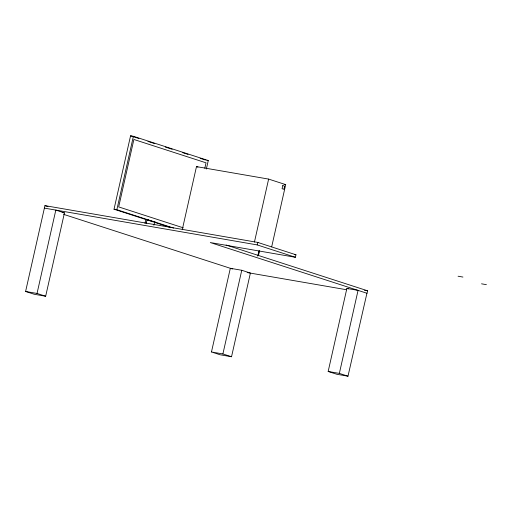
<?xml version="1.0" encoding="UTF-8"?>
<svg xmlns="http://www.w3.org/2000/svg" width="512" height="512" viewBox="0 0 512 512"><rect width="100%" height="100%" fill="white"/><g stroke="black" fill="none" stroke-linecap="round" stroke-linejoin="round"><path stroke-width="0.77" d="M45.664 296.237L37.037 293.446L55.821 210.093L64.448 212.89L45.664 296.237L34.234 294.259L25.6 291.469L44.947 205.632L258.042 242.47M153.395 221.958L114.022 209.216L130.566 135.808L133.395 136.301L208.269 160.531L206.355 169.03M173.6 228.07L116.851 209.709L133.395 136.301M144.966 223.347L145.83 219.514L148.666 220M146.182 223.558L147.046 219.718L156.23 222.451M153.92 225.242L154.611 222.17M182.278 229.638L196.48 166.618L268.627 179.091L285.696 184.614L271.674 246.861M204.813 168.25L206.035 162.822L133.882 139.469L118.682 206.912L183.245 227.808M211.469 351.974L230.323 268.294L241.76 270.272L250.394 273.062L231.533 356.742L220.102 354.765L211.469 351.974L222.899 353.952L231.533 356.742M222.899 353.952L241.76 270.272M254.426 242.112L268.627 179.091M295.405 257.274L257.19 244.909L257.754 242.419L295.962 254.79L295.405 257.274L210.304 242.56L367.034 293.28L367.597 290.797L226.086 244.998M257.773 256.115L258.963 250.829M258.227 255.206L259.091 251.373M258.477 255.36L259.526 250.694M366.938 293.216L347.987 376.192L336.794 374.259L328.166 371.462L346.874 288.442L358.31 290.419M347.987 376.192L339.354 373.395L358.061 290.381M206.854 160.282L208.269 160.531M284.128 184.346L285.696 184.614M114.022 209.216L116.851 209.709M458.074 276.224L462.931 277.062M44.384 208.115L257.19 244.909M481.542 283.821L486.4 284.659M62.163 212.493L64.448 212.89M294.387 254.515L295.962 254.79M364.461 290.253L367.597 290.797M247.155 272.557L346.662 289.76M25.6 291.469L37.037 293.446M328.166 371.462L339.354 373.395M130.566 135.808L138.886 138.502M147.962 141.44L154.765 143.642M165.35 147.066L172.16 149.267M182.746 152.698L188.045 154.406M200.141 158.323L205.434 160.038M196.48 166.618L197.965 167.098M154.15 222.202L170.765 227.584M346.874 288.442L348.314 288.909M44.947 205.632L47.981 206.611M63.667 214.362L232.486 268.992M282.79 185.562L282.08 188.71L283.923 189.306L284.634 186.157L282.79 185.562"/></g></svg>
